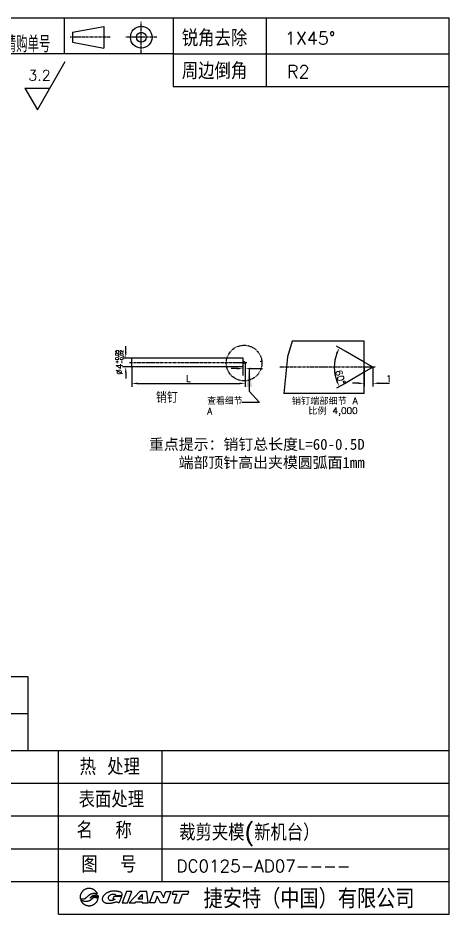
# Model space of a CAD drawing. Extents: x 6840 to 7429, y 1874 to 2284.
# Drawn here: x 7231 to 7428.5, y 1873.5 to 2283.6 of the extents above; entities that cross this region are included whole.
import ezdxf

# ---------------------------------------------------------------- set-up
doc = ezdxf.new("R2010")
doc.units = 0
doc.header["$MEASUREMENT"] = 0
doc.linetypes.add('CENTER', pattern=[2, 1.25, -0.25, 0.25, -0.25])
doc.linetypes.add('PHANTOM', pattern=[2.5, 1.25, -0.25, 0.25, -0.25, 0.25, -0.25])
doc.layers.get('0').update_dxf_attribs({"linetype": 'CONTINUOUS'})
doc.layers.get('DEFPOINTS').update_dxf_attribs({"linetype": 'CONTINUOUS'})
for name, color, linetype in [('02___PRT_ALL_AXES', 7, 'CONTINUOUS'), ('CEN', 1, 'CENTER'), ('CON', 2, 'CONTINUOUS'), ('DEFAULT_3', 7, 'PHANTOM'), ('DIM', 7, 'CONTINUOUS')]:
    doc.layers.add(name, color=color, linetype=linetype)
doc.styles.add('HZ', font='complex.shx', dxfattribs={"bigfont": 'HZFS.SHX'})
doc.styles.get("Standard").update_dxf_attribs({"font": 'txt.shx', "bigfont": 'hzfs.shx'})
doc.styles.add('USER1', font='simplex.shx', dxfattribs={"bigfont": 'hzfs.shx'})
doc.dimstyles.new('DIMSTYLE_1', dxfattribs={"dimtxt": 3, "dimasz": 2.7, "dimexe": 1.5, "dimexo": 0, "dimgap": 0.75, "dimtad": 1, "dimtxsty": 'STANDARD', "dimblk": '_FILLED', "dimblk1": '_FILLED', "dimblk2": '_FILLED', "dimcen": 0.09, "dimadec": 0, "dimazin": 0, "dimtp": 0.01, "dimtm": 0.01, "dimtfac": 1, "dimtofl": 0, "dimtmove": 0, "dimatfit": 3, "dimldrblk": '_FILLED', "dimfxl": 1, "dimtolj": 1, "dimarcsym": 0})
doc.dimstyles.new('DIMSTYLE_11', dxfattribs={"dimtxt": 3, "dimasz": 2.7, "dimexe": 1.5, "dimexo": 0, "dimtad": 1, "dimdec": 1, "dimlfac": 0.25, "dimtxsty": 'STANDARD', "dimblk": '_FILLED', "dimblk1": '_FILLED', "dimblk2": '_FILLED', "dimcen": 0.09, "dimadec": 0, "dimazin": 0, "dimtp": 0.5, "dimtm": 0.5, "dimtfac": 1, "dimtdec": 1, "dimtofl": 0, "dimtmove": 0, "dimatfit": 3, "dimldrblk": '_FILLED', "dimfxl": 1, "dimtolj": 1, "dimarcsym": 0})
doc.dimstyles.new('DIMSTYLE_12', dxfattribs={"dimtxt": 3, "dimasz": 2.7, "dimexe": 1.5, "dimexo": 0, "dimtad": 1, "dimdec": 1, "dimtxsty": 'STANDARD', "dimblk": '_FILLED', "dimblk1": '_FILLED', "dimblk2": '_FILLED', "dimcen": 0.09, "dimadec": 0, "dimazin": 0, "dimtp": 0.5, "dimtm": 0.5, "dimtfac": 1, "dimtdec": 1, "dimtofl": 0, "dimtmove": 0, "dimatfit": 3, "dimldrblk": '_FILLED', "dimfxl": 1, "dimtolj": 1, "dimarcsym": 0})
doc.dimstyles.get("Standard").update_dxf_attribs({"dimtxt": 8, "dimasz": 8, "dimexe": 1, "dimexo": 0, "dimgap": 2, "dimtad": 1, "dimdec": 3, "dimrnd": 0.01, "dimdsep": 46, "dimtxsty": 'STANDARD', "dimcen": 0.09, "dimazin": 2, "dimtfac": 1, "dimtdec": 3, "dimtmove": 0, "dimatfit": 3, "dimfxl": 1, "dimtolj": 1, "dimarcsym": 0})

# ---------------------------------------------------------------- blocks, each defined once
blk = doc.blocks.new('_FILLED')
at = {"color": 0, "linetype": 'ByBlock'}
blk.add_solid([(0, 0), (-1, 0.15), (-1, -0.15)], dxfattribs=at)
blk = doc.blocks.new('*D21')
at = {"color": 0, "linetype": 'Continuous', "lineweight": -2, "transparency": 16777216}
for p, q in [((7389.65, 2123.74), (7389.65, 2114.91)), ((7393.65, 2123.74), (7393.65, 2114.91)), ((7386.95, 2116.41), (7384.25, 2116.41)), ((7396.35, 2116.41), (7401.3, 2116.41))]:
    blk.add_line(p, q, dxfattribs=at)
at = {"layer": 'DEFPOINTS', "color": 0, "linetype": 'Continuous', "transparency": 16777216}
for p in [(7389.65, 2123.74), (7393.65, 2123.74), (7393.65, 2116.41)]:
    blk.add_point(p, dxfattribs=at)
at = {"color": 0, "linetype": 'Continuous', "lineweight": -2, "transparency": 16777216, "xscale": 2.7, "yscale": 2.7, "zscale": 2.7}
blk.add_blockref('_FILLED', (7389.65, 2116.41), dxfattribs=at)
at = {"color": 0, "linetype": 'Continuous', "lineweight": -2, "transparency": 16777216, "xscale": 2.7, "yscale": 2.7, "zscale": 2.7, "rotation": 180}
blk.add_blockref('_FILLED', (7393.65, 2116.41), dxfattribs=at)
at = {"color": 0, "linetype": 'Continuous', "transparency": 16777216, "insert": (7399.67, 2120.04), "char_height": 3, "attachment_point": 1}
blk.add_mtext('\\A1;1', dxfattribs=at)
blk = doc.blocks.new('*D20')
at = {"color": 0, "linetype": 'Continuous', "lineweight": -2, "transparency": 16777216}
for p, q in [((7380.89, 2131.1), (7377.03, 2133.33)), ((7380.89, 2116.37), (7377.03, 2114.14))]:
    blk.add_line(p, q, dxfattribs=at)
blk.add_arc((7393.65, 2123.74), 17.69, 158.7529, 201.2471, dxfattribs=at)
at = {"layer": 'DEFPOINTS', "color": 0, "linetype": 'Continuous', "transparency": 16777216}
for p in [(7380.89, 2131.1), (7376.22, 2126.81), (7389.65, 2126.04), (7389.65, 2121.43), (7380.89, 2116.37)]:
    blk.add_point(p, dxfattribs=at)
at = {"color": 0, "linetype": 'Continuous', "lineweight": -2, "transparency": 16777216, "xscale": 2.7, "yscale": 2.7, "zscale": 2.7}
for p, rotation in [((7378.32, 2132.58), 64.37643264435783), ((7378.32, 2114.89), 295.6235673556339)]:
    blk.add_blockref('_FILLED', p, dxfattribs=dict(at, rotation=rotation))
at = {"color": 0, "linetype": 'Continuous', "transparency": 16777216, "insert": (7380.19, 2119.64), "char_height": 3, "attachment_point": 2, "rotation": 286.9115}
blk.add_mtext('\\A1;60°', dxfattribs=at)
blk = doc.blocks.new('*D19')
at = {"color": 0, "linetype": 'Continuous', "lineweight": -2, "transparency": 16777216}
for p, q in [((7280.43, 2130.64), (7280.43, 2133.34)), ((7283.16, 2127.94), (7278.93, 2127.94)), ((7283.16, 2123.94), (7278.93, 2123.94)), ((7280.43, 2121.24), (7280.43, 2118.54))]:
    blk.add_line(p, q, dxfattribs=at)
at = {"layer": 'DEFPOINTS', "color": 0, "linetype": 'Continuous', "transparency": 16777216}
for p in [(7283.16, 2127.94), (7280.43, 2123.94), (7283.16, 2123.94)]:
    blk.add_point(p, dxfattribs=at)
at = {"color": 0, "linetype": 'Continuous', "lineweight": -2, "transparency": 16777216, "xscale": 2.7, "yscale": 2.7, "zscale": 2.7}
for p, rotation in [((7280.43, 2127.94), 270), ((7280.43, 2123.94), 90)]:
    blk.add_blockref('_FILLED', p, dxfattribs=dict(at, rotation=rotation))
at = {"color": 0, "linetype": 'Continuous', "transparency": 16777216, "insert": (7275.68, 2125.94), "char_height": 3, "attachment_point": 2, "rotation": 90}
blk.add_mtext('\\A1;%%c4{\\H1.5;\\S+0,05^ -0,02;}', dxfattribs=at)
blk = doc.blocks.new('*D18')
at = {"color": 0, "linetype": 'Continuous', "lineweight": -2, "transparency": 16777216}
for p, q in [((7335.16, 2125.94), (7335.16, 2114.85)), ((7283.16, 2123.94), (7283.16, 2114.85)), ((7285.86, 2116.35), (7332.46, 2116.35))]:
    blk.add_line(p, q, dxfattribs=at)
at = {"layer": 'DEFPOINTS', "color": 0, "linetype": 'Continuous', "transparency": 16777216}
for p in [(7335.16, 2125.94), (7283.16, 2123.94), (7335.16, 2116.35)]:
    blk.add_point(p, dxfattribs=at)
at = {"color": 0, "linetype": 'Continuous', "lineweight": -2, "transparency": 16777216, "xscale": 2.7, "yscale": 2.7, "zscale": 2.7, "rotation": 180}
blk.add_blockref('_FILLED', (7283.16, 2116.35), dxfattribs=at)
at = {"color": 0, "linetype": 'Continuous', "lineweight": -2, "transparency": 16777216, "xscale": 2.7, "yscale": 2.7, "zscale": 2.7}
blk.add_blockref('_FILLED', (7335.16, 2116.35), dxfattribs=at)
at = {"color": 0, "linetype": 'Continuous', "transparency": 16777216, "insert": (7309.16, 2120.1), "char_height": 3, "attachment_point": 2}
blk.add_mtext('\\A1;L', dxfattribs=at)
blk = doc.blocks.new('*D17')
at = {"color": 0, "linetype": 'Continuous', "lineweight": -2, "transparency": 16777216}
for p, q in [((7334.16, 2120), (7334.16, 2124.63)), ((7335.16, 2125.94), (7335.16, 2121.63)), ((7331.46, 2123.13), (7328.76, 2123.13)), ((7337.86, 2123.13), (7343.06, 2123.13))]:
    blk.add_line(p, q, dxfattribs=at)
at = {"layer": 'DEFPOINTS', "color": 0, "linetype": 'Continuous', "transparency": 16777216}
for p in [(7335.16, 2125.94), (7335.16, 2123.13), (7334.16, 2120)]:
    blk.add_point(p, dxfattribs=at)
at = {"color": 0, "linetype": 'Continuous', "lineweight": -2, "transparency": 16777216, "xscale": 2.7, "yscale": 2.7, "zscale": 2.7}
blk.add_blockref('_FILLED', (7334.16, 2123.13), dxfattribs=at)
at = {"color": 0, "linetype": 'Continuous', "lineweight": -2, "transparency": 16777216, "xscale": 2.7, "yscale": 2.7, "zscale": 2.7, "rotation": 180}
blk.add_blockref('_FILLED', (7335.16, 2123.13), dxfattribs=at)
at = {"color": 0, "linetype": 'Continuous', "transparency": 16777216, "insert": (7341.31, 2126.88), "char_height": 3, "attachment_point": 1}
blk.add_mtext('\\A1;1', dxfattribs=at)
blk = doc.blocks.new('GIANT')
for p, q in [((231.03, 29.75), (230.98, 29.65)), ((231.09, 29.84), (231.03, 29.75)), ((231.15, 29.94), (231.09, 29.84)), ((231.21, 30.03), (231.15, 29.94)), ((231.28, 30.12), (231.21, 30.03)), ((231.35, 30.2), (231.28, 30.12)), ((231.43, 30.28), (231.35, 30.2)), ((231.51, 30.36), (231.43, 30.28)), ((231.59, 30.43), (231.51, 30.36)), ((231.68, 30.5), (231.59, 30.43)), ((231.77, 30.56), (231.68, 30.5)), ((231.87, 30.62), (231.77, 30.56)), ((231.97, 30.68), (231.87, 30.62)), ((232.07, 30.73), (231.97, 30.68)), ((232.17, 30.77), (232.07, 30.73)), ((232.27, 30.81), (232.17, 30.77)), ((232.38, 30.85), (232.27, 30.81)), ((232.49, 30.88), (232.38, 30.85)), ((232.6, 30.91), (232.49, 30.88)), ((232.72, 30.93), (232.6, 30.91)), ((232.83, 30.94), (232.72, 30.93)), ((232.95, 30.95), (232.83, 30.94)), ((233.07, 30.96), (232.95, 30.95)), ((233.18, 30.95), (233.07, 30.96)), ((233.3, 30.95), (233.18, 30.95)), ((233.42, 30.93), (233.3, 30.95)), ((233.53, 30.91), (233.42, 30.93)), ((233.65, 30.89), (233.53, 30.91)), ((233.76, 30.86), (233.65, 30.89)), ((233.87, 30.82), (233.76, 30.86)), ((233.98, 30.78), (233.87, 30.82)), ((234.09, 30.74), (233.98, 30.78)), ((234.19, 30.68), (234.09, 30.74)), ((234.16, 29.73), (234.25, 29.74)), ((234.29, 30.63), (234.19, 30.68)), ((234.25, 29.74), (234.33, 29.75)), ((234.39, 30.57), (234.29, 30.63)), ((234.33, 29.75), (234.41, 29.75)), ((234.49, 30.5), (234.39, 30.57)), ((234.41, 29.75), (234.49, 29.75)), ((234.58, 30.43), (234.49, 30.5)), ((234.49, 29.75), (234.58, 29.75)), ((234.67, 30.35), (234.58, 30.43)), ((234.58, 29.75), (234.66, 29.74)), ((234.66, 29.74), (234.74, 29.73)), ((234.75, 30.27), (234.67, 30.35)), ((234.83, 30.18), (234.75, 30.27)), ((234.91, 30.1), (234.83, 30.18)), ((234.98, 30), (234.91, 30.1)), ((235.05, 29.91), (234.98, 30)), ((235.11, 29.81), (235.05, 29.91)), ((235.16, 29.7), (235.11, 29.81)), ((237.56, 29.78), (237.46, 29.71)), ((237.66, 29.84), (237.56, 29.78)), ((237.76, 29.89), (237.66, 29.84)), ((237.87, 29.95), (237.76, 29.89)), ((237.97, 30), (237.87, 29.95)), ((238.08, 30.04), (237.97, 30)), ((238.19, 30.08), (238.08, 30.04)), ((238.3, 30.12), (238.19, 30.08)), ((238.42, 30.15), (238.3, 30.12)), ((238.53, 30.18), (238.42, 30.15)), ((238.65, 30.2), (238.53, 30.18)), ((238.76, 30.22), (238.65, 30.2)), ((238.88, 30.24), (238.76, 30.22)), ((238.99, 30.25), (238.88, 30.24)), ((239.11, 30.26), (238.99, 30.25)), ((239.23, 30.27), (239.11, 30.26)), ((239.35, 30.27), (239.23, 30.27)), ((239.46, 30.27), (239.35, 30.27)), ((239.58, 30.27), (239.46, 30.27)), ((239.7, 30.26), (239.58, 30.27)), ((239.82, 30.25), (239.7, 30.26)), ((239.93, 30.25), (239.82, 30.25)), ((240.05, 30.23), (239.93, 30.25)), ((240.17, 30.22), (240.05, 30.23)), ((240.28, 30.21), (240.17, 30.22)), ((240.4, 30.19), (240.28, 30.21)), ((240.52, 30.17), (240.4, 30.19)), ((240.63, 30.15), (240.52, 30.17)), ((240.75, 30.13), (240.63, 30.15)), ((240.86, 30.1), (240.75, 30.13)), ((240.97, 30.06), (240.86, 30.1)), ((241.08, 30.02), (240.97, 30.06)), ((241.19, 29.97), (241.08, 30.02)), ((241.28, 29.9), (241.19, 29.97)), ((241.37, 29.82), (241.28, 29.9)), ((241.44, 29.73), (241.37, 29.82)), ((242.59, 30.21), (241.52, 27.29)), ((243.97, 30.21), (242.59, 30.21)), ((242.89, 27.29), (243.97, 30.21)), ((246.06, 30.21), (243.34, 27.29)), ((247.83, 30.21), (246.06, 30.21)), ((248.13, 27.29), (247.83, 30.21)), ((248.52, 27.29), (249.6, 30.21)), ((249.6, 30.21), (251.31, 30.21)), ((251.31, 30.21), (252.1, 28.61)), ((252.1, 28.61), (252.7, 30.21)), ((252.7, 30.21), (253.99, 30.21)), ((253.99, 30.21), (252.92, 27.29)), ((254.56, 30.21), (254.3, 29.5)), ((258.57, 30.21), (254.56, 30.21)), ((258.31, 29.5), (258.57, 30.21)), ((230.79, 28.9), (230.78, 28.78)), ((230.78, 28.78), (230.78, 28.67)), ((230.78, 28.67), (230.79, 28.56)), ((230.8, 29.01), (230.79, 28.9)), ((230.79, 28.56), (230.8, 28.45)), ((230.82, 29.12), (230.8, 29.01)), ((230.8, 28.45), (230.82, 28.34)), ((230.84, 29.23), (230.82, 29.12)), ((230.82, 28.34), (230.9, 28.32)), ((230.87, 29.33), (230.84, 29.23)), ((230.9, 29.44), (230.87, 29.33)), ((230.94, 29.55), (230.9, 29.44)), ((230.9, 28.32), (230.98, 28.31)), ((231.01, 27.94), (230.93, 27.97)), ((230.93, 27.97), (230.97, 27.88)), ((230.98, 29.65), (230.94, 29.55)), ((230.97, 27.88), (231.01, 27.79)), ((230.98, 28.31), (231.07, 28.3)), ((231.08, 27.91), (231.01, 27.94)), ((231.01, 27.79), (231.06, 27.7)), ((231.06, 27.7), (231.11, 27.61)), ((231.07, 28.3), (231.15, 28.29)), ((231.15, 27.88), (231.08, 27.91)), ((231.11, 27.61), (231.17, 27.53)), ((231.15, 28.29), (231.23, 28.28)), ((231.23, 27.85), (231.15, 27.88)), ((231.17, 27.53), (231.23, 27.45)), ((231.23, 28.28), (231.31, 28.28)), ((231.3, 27.81), (231.23, 27.85)), ((231.38, 27.79), (231.3, 27.81)), ((231.31, 28.28), (231.39, 28.28)), ((231.46, 27.76), (231.38, 27.79)), ((231.39, 28.28), (231.48, 28.28)), ((231.53, 27.73), (231.46, 27.76)), ((231.48, 28.28), (231.56, 28.28)), ((231.61, 27.71), (231.53, 27.73)), ((231.56, 28.28), (231.64, 28.29)), ((231.69, 27.69), (231.61, 27.71)), ((231.64, 28.29), (231.72, 28.31)), ((231.77, 27.67), (231.69, 27.69)), ((231.72, 28.31), (231.8, 28.32)), ((231.85, 27.66), (231.77, 27.67)), ((231.8, 28.32), (231.88, 28.35)), ((231.93, 27.65), (231.85, 27.66)), ((231.88, 28.35), (231.96, 28.37)), ((232.01, 27.64), (231.93, 27.65)), ((231.96, 28.37), (232.03, 28.41)), ((232.09, 27.63), (232.01, 27.64)), ((232.03, 28.41), (232.11, 28.44)), ((232.18, 27.63), (232.09, 27.63)), ((232.11, 28.44), (232.18, 28.49)), ((232.18, 28.49), (232.25, 28.53)), ((232.26, 27.62), (232.18, 27.63)), ((232.25, 28.53), (232.31, 28.58)), ((232.34, 27.62), (232.26, 27.62)), ((232.31, 28.58), (232.37, 28.63)), ((232.42, 27.63), (232.34, 27.62)), ((232.37, 28.63), (232.44, 28.69)), ((232.5, 27.64), (232.42, 27.63)), ((232.44, 28.69), (232.5, 28.74)), ((232.5, 28.74), (232.56, 28.8)), ((232.58, 27.64), (232.5, 27.64)), ((232.56, 28.8), (232.62, 28.86)), ((232.66, 27.66), (232.58, 27.64)), ((232.62, 28.86), (232.68, 28.91)), ((232.74, 27.67), (232.66, 27.66)), ((232.68, 28.91), (232.74, 28.97)), ((232.74, 28.97), (232.8, 29.03)), ((232.82, 27.69), (232.74, 27.67)), ((232.8, 29.03), (232.86, 29.08)), ((232.9, 27.72), (232.82, 27.69)), ((232.86, 29.08), (232.92, 29.13)), ((232.98, 27.74), (232.9, 27.72)), ((232.92, 29.13), (232.98, 29.19)), ((232.98, 29.19), (233.05, 29.24)), ((233.05, 27.77), (232.98, 27.74)), ((233.05, 29.24), (233.11, 29.29)), ((233.13, 27.8), (233.05, 27.77)), ((233.11, 29.29), (233.18, 29.33)), ((233.2, 27.84), (233.13, 27.8)), ((233.18, 29.33), (233.25, 29.38)), ((233.27, 27.88), (233.2, 27.84)), ((233.25, 29.38), (233.32, 29.42)), ((233.34, 27.92), (233.27, 27.88)), ((233.28, 28.48), (233.35, 28.58)), ((233.38, 28.54), (233.28, 28.48)), ((233.32, 29.42), (233.39, 29.46)), ((233.41, 27.97), (233.34, 27.92)), ((233.35, 28.58), (233.43, 28.68)), ((233.48, 28.6), (233.38, 28.54)), ((233.39, 29.46), (233.46, 29.5)), ((233.47, 28.01), (233.41, 27.97)), ((233.43, 28.68), (233.51, 28.77)), ((233.46, 29.5), (233.54, 29.54)), ((233.54, 28.06), (233.47, 28.01)), ((233.59, 28.66), (233.48, 28.6)), ((233.51, 28.77), (233.61, 28.86)), ((233.54, 29.54), (233.61, 29.57)), ((233.6, 28.12), (233.54, 28.06)), ((233.69, 28.72), (233.59, 28.66)), ((233.66, 28.17), (233.6, 28.12)), ((233.61, 29.57), (233.69, 29.6)), ((233.61, 28.86), (233.7, 28.93)), ((233.72, 28.22), (233.66, 28.17)), ((233.69, 29.6), (233.77, 29.63)), ((233.8, 28.77), (233.69, 28.72)), ((233.7, 28.93), (233.8, 29.01)), ((233.78, 28.28), (233.72, 28.22)), ((233.77, 29.63), (233.84, 29.66)), ((233.85, 28.33), (233.78, 28.28)), ((233.8, 29.01), (233.91, 29.07)), ((233.91, 28.82), (233.8, 28.77)), ((233.84, 29.66), (233.92, 29.68)), ((233.91, 28.38), (233.85, 28.33)), ((233.91, 29.07), (234.02, 29.13)), ((234.02, 28.86), (233.91, 28.82)), ((233.97, 28.43), (233.91, 28.38)), ((233.92, 29.68), (234, 29.7)), ((234.04, 28.48), (233.97, 28.43)), ((234, 29.7), (234.08, 29.72)), ((234.02, 29.13), (234.13, 29.18)), ((234.13, 28.9), (234.02, 28.86)), ((234.11, 28.52), (234.04, 28.48)), ((234.08, 29.72), (234.16, 29.73)), ((234.18, 28.56), (234.11, 28.52)), ((234.13, 29.18), (234.25, 29.22)), ((234.25, 28.92), (234.13, 28.9)), ((234.26, 28.58), (234.18, 28.56)), ((234.25, 29.22), (234.37, 29.25)), ((234.37, 28.94), (234.25, 28.92)), ((234.34, 28.61), (234.26, 28.58)), ((234.42, 28.62), (234.34, 28.61)), ((234.37, 29.25), (234.49, 29.28)), ((234.49, 28.95), (234.37, 28.94)), ((234.5, 28.62), (234.42, 28.62)), ((234.49, 29.28), (234.62, 29.3)), ((234.61, 28.94), (234.49, 28.95)), ((234.58, 28.62), (234.5, 28.62)), ((234.66, 28.62), (234.58, 28.62)), ((234.72, 28.93), (234.61, 28.94)), ((234.62, 29.3), (234.74, 29.31)), ((234.74, 28.61), (234.66, 28.62)), ((234.84, 28.91), (234.72, 28.93)), ((234.74, 29.73), (234.82, 29.72)), ((234.74, 29.31), (234.86, 29.31)), ((234.82, 28.59), (234.74, 28.61)), ((234.82, 29.72), (234.9, 29.7)), ((234.9, 28.57), (234.82, 28.59)), ((234.96, 28.88), (234.84, 28.91)), ((234.86, 29.31), (234.99, 29.3)), ((234.9, 29.7), (234.98, 29.68)), ((234.98, 28.55), (234.9, 28.57)), ((234.91, 27.41), (234.97, 27.49)), ((235.07, 28.84), (234.96, 28.88)), ((234.97, 27.49), (235.03, 27.57)), ((234.98, 29.68), (235.06, 29.65)), ((235.06, 28.53), (234.98, 28.55)), ((234.99, 29.3), (235.11, 29.28)), ((235.03, 27.57), (235.08, 27.66)), ((235.06, 29.65), (235.13, 29.63)), ((235.13, 28.5), (235.06, 28.53)), ((235.18, 28.8), (235.07, 28.84)), ((235.08, 27.66), (235.13, 27.74)), ((235.11, 29.28), (235.23, 29.24)), ((235.13, 29.63), (235.21, 29.6)), ((235.21, 28.47), (235.13, 28.5)), ((235.13, 27.74), (235.18, 27.83)), ((235.21, 29.6), (235.16, 29.7)), ((235.29, 28.74), (235.18, 28.8)), ((235.18, 27.83), (235.22, 27.93)), ((235.28, 28.44), (235.21, 28.47)), ((235.22, 27.93), (235.26, 28.02)), ((235.23, 29.24), (235.34, 29.19)), ((235.26, 28.02), (235.29, 28.12)), ((235.36, 28.41), (235.28, 28.44)), ((235.39, 28.67), (235.29, 28.74)), ((235.29, 28.12), (235.32, 28.21)), ((235.32, 28.21), (235.34, 28.31)), ((235.34, 29.19), (235.36, 29.09)), ((235.34, 28.31), (235.36, 28.41)), ((235.36, 29.09), (235.37, 28.98)), ((235.37, 28.98), (235.38, 28.88)), ((235.38, 28.88), (235.39, 28.78)), ((235.39, 28.78), (235.39, 28.67)), ((236.46, 28.45), (236.44, 28.33)), ((236.44, 28.33), (236.44, 28.22)), ((236.44, 28.22), (236.44, 28.1)), ((236.44, 28.1), (236.46, 27.98)), ((236.5, 28.56), (236.46, 28.45)), ((236.46, 27.98), (236.5, 27.87)), ((236.54, 28.67), (236.5, 28.56)), ((236.5, 27.87), (236.56, 27.77)), ((236.59, 28.78), (236.54, 28.67)), ((236.56, 27.77), (236.62, 27.67)), ((236.64, 28.88), (236.59, 28.78)), ((236.62, 27.67), (236.7, 27.58)), ((236.7, 28.98), (236.64, 28.88)), ((236.77, 29.08), (236.7, 28.98)), ((236.7, 27.58), (236.79, 27.51)), ((236.85, 29.17), (236.77, 29.08)), ((236.79, 27.51), (236.89, 27.44)), ((236.92, 29.26), (236.85, 29.17)), ((237, 29.34), (236.92, 29.26)), ((237.09, 29.42), (237, 29.34)), ((237.18, 29.5), (237.09, 29.42)), ((237.27, 29.58), (237.18, 29.5)), ((237.36, 29.65), (237.27, 29.58)), ((237.46, 29.71), (237.36, 29.65)), ((237.99, 28.53), (238, 28.65)), ((238, 28.41), (237.99, 28.53)), ((238, 28.65), (238.04, 28.77)), ((238.03, 28.29), (238, 28.41)), ((238.08, 28.17), (238.03, 28.29)), ((238.04, 28.77), (238.09, 28.89)), ((238.16, 28.07), (238.08, 28.17)), ((238.09, 28.89), (238.15, 28.99)), ((238.15, 28.99), (238.23, 29.09)), ((238.25, 27.99), (238.16, 28.07)), ((238.23, 29.09), (238.32, 29.17)), ((238.35, 27.92), (238.25, 27.99)), ((238.32, 29.17), (238.42, 29.25)), ((238.47, 27.88), (238.35, 27.92)), ((238.42, 29.25), (238.52, 29.32)), ((238.59, 27.85), (238.47, 27.88)), ((238.52, 29.32), (238.64, 29.37)), ((238.71, 27.83), (238.59, 27.85)), ((238.64, 29.37), (238.75, 29.42)), ((238.84, 27.84), (238.71, 27.83)), ((238.75, 29.42), (238.87, 29.46)), ((238.96, 27.86), (238.84, 27.84)), ((238.87, 29.46), (238.99, 29.48)), ((239.08, 27.89), (238.96, 27.86)), ((238.99, 29.48), (239.11, 29.5)), ((239.2, 27.93), (239.08, 27.89)), ((239.11, 29.5), (239.24, 29.51)), ((239.4, 28.87), (239.12, 28.24)), ((239.12, 28.24), (239.73, 28.24)), ((239.31, 27.97), (239.2, 27.93)), ((239.24, 29.51), (239.36, 29.51)), ((239.42, 28.03), (239.31, 27.97)), ((239.36, 29.51), (239.49, 29.49)), ((241.41, 28.87), (239.4, 28.87)), ((239.53, 28.1), (239.42, 28.03)), ((239.49, 29.49), (239.61, 29.46)), ((239.63, 28.17), (239.53, 28.1)), ((239.61, 29.46), (239.72, 29.42)), ((239.73, 28.24), (239.63, 28.17)), ((239.63, 27.44), (239.74, 27.47)), ((239.72, 29.42), (239.83, 29.36)), ((239.74, 27.47), (239.85, 27.49)), ((239.83, 29.36), (239.92, 29.27)), ((239.85, 27.49), (239.97, 27.51)), ((239.92, 29.27), (239.97, 29.16)), ((239.97, 29.16), (241.47, 29.16)), ((239.97, 27.51), (240.09, 27.51)), ((240.09, 27.51), (240.2, 27.5)), ((240.2, 27.5), (240.32, 27.47)), ((240.32, 27.47), (240.43, 27.44)), ((240.75, 27.29), (241.41, 28.87)), ((241.49, 29.62), (241.44, 29.73)), ((241.47, 29.16), (241.5, 29.27)), ((241.51, 29.51), (241.49, 29.62)), ((241.5, 29.27), (241.51, 29.39)), ((241.51, 29.39), (241.51, 29.51)), ((244.83, 27.29), (245.04, 27.54)), ((245.04, 27.54), (246.64, 27.54)), ((245.61, 28.21), (246.64, 29.42)), ((246.64, 28.21), (245.61, 28.21)), ((246.64, 29.42), (246.64, 28.21)), ((246.64, 27.54), (246.64, 27.29)), ((250.49, 29.01), (249.85, 27.29)), ((251.35, 27.29), (250.49, 29.01)), ((254.3, 29.5), (255.52, 29.5)), ((255.52, 29.5), (254.71, 27.29)), ((256.09, 27.29), (256.91, 29.5)), ((256.91, 29.5), (258.31, 29.5)), ((231.23, 27.45), (231.29, 27.37)), ((231.29, 27.37), (231.36, 27.29)), ((231.36, 27.29), (231.43, 27.22)), ((231.43, 27.22), (231.5, 27.15)), ((231.5, 27.15), (231.57, 27.09)), ((231.57, 27.09), (231.65, 27.02)), ((231.65, 27.02), (231.73, 26.96)), ((231.73, 26.96), (231.82, 26.91)), ((231.82, 26.91), (231.9, 26.86)), ((231.9, 26.86), (231.99, 26.81)), ((231.99, 26.81), (232.08, 26.76)), ((232.08, 26.76), (232.18, 26.72)), ((232.18, 26.72), (232.27, 26.69)), ((232.27, 26.69), (232.37, 26.65)), ((232.37, 26.65), (232.46, 26.63)), ((232.46, 26.63), (232.56, 26.6)), ((232.56, 26.6), (232.66, 26.58)), ((232.66, 26.58), (232.76, 26.57)), ((232.76, 26.57), (232.86, 26.55)), ((232.86, 26.55), (232.96, 26.55)), ((232.96, 26.55), (233.06, 26.54)), ((233.06, 26.54), (233.16, 26.54)), ((233.16, 26.54), (233.26, 26.55)), ((233.26, 26.55), (233.36, 26.56)), ((233.36, 26.56), (233.46, 26.57)), ((233.46, 26.57), (233.56, 26.59)), ((233.56, 26.59), (233.66, 26.61)), ((233.66, 26.61), (233.76, 26.64)), ((233.76, 26.64), (233.85, 26.67)), ((233.85, 26.67), (233.95, 26.7)), ((233.95, 26.7), (234.04, 26.74)), ((234.04, 26.74), (234.13, 26.78)), ((234.13, 26.78), (234.22, 26.83)), ((234.22, 26.83), (234.31, 26.88)), ((234.31, 26.88), (234.39, 26.93)), ((234.39, 26.93), (234.48, 26.99)), ((234.48, 26.99), (234.56, 27.05)), ((234.56, 27.05), (234.63, 27.12)), ((234.63, 27.12), (234.71, 27.19)), ((234.71, 27.19), (234.78, 27.26)), ((234.78, 27.26), (234.85, 27.33)), ((234.85, 27.33), (234.91, 27.41)), ((236.89, 27.44), (236.99, 27.38)), ((236.99, 27.38), (237.09, 27.33)), ((237.09, 27.33), (237.2, 27.29)), ((237.2, 27.29), (237.32, 27.25)), ((237.32, 27.25), (237.43, 27.22)), ((237.43, 27.22), (237.54, 27.2)), ((237.54, 27.2), (237.66, 27.18)), ((237.66, 27.18), (237.78, 27.17)), ((237.78, 27.17), (237.89, 27.16)), ((237.89, 27.16), (238.01, 27.16)), ((238.01, 27.16), (238.13, 27.16)), ((238.13, 27.16), (238.25, 27.16)), ((238.25, 27.16), (238.36, 27.17)), ((238.36, 27.17), (238.48, 27.18)), ((238.48, 27.18), (238.6, 27.2)), ((238.6, 27.2), (238.71, 27.21)), ((238.71, 27.21), (238.83, 27.23)), ((238.83, 27.23), (238.94, 27.26)), ((238.94, 27.26), (239.06, 27.28)), ((239.06, 27.28), (239.17, 27.31)), ((239.17, 27.31), (239.29, 27.34)), ((239.29, 27.34), (239.4, 27.37)), ((239.4, 27.37), (239.51, 27.4)), ((239.51, 27.4), (239.63, 27.44)), ((240.43, 27.44), (240.54, 27.39)), ((240.54, 27.39), (240.64, 27.34)), ((240.64, 27.34), (240.75, 27.29)), ((241.52, 27.29), (242.89, 27.29)), ((243.34, 27.29), (244.83, 27.29)), ((246.64, 27.29), (248.13, 27.29)), ((249.85, 27.29), (248.52, 27.29)), ((252.92, 27.29), (251.35, 27.29)), ((254.71, 27.29), (256.09, 27.29))]:
    blk.add_line(p, q)

msp = doc.modelspace()

# ---------------------------------------------------------------- linework, layer by layer
at = {"color": 7, "linetype": 'Continuous'}
for p, q in [((7356.7077, 2135.7355), (7354.5781, 2128.5676)), ((7389.6452, 2135.7355), (7356.7077, 2135.7355)), ((7389.6452, 2111.7355), (7389.6452, 2135.7355)), ((7354.5781, 2128.5676), (7352.8506, 2111.7355)), ((7393.6452, 2123.7355), (7389.6452, 2126.0449)), ((7393.6452, 2123.7355), (7389.6452, 2121.4261)), ((7389.6452, 2111.7355), (7352.8506, 2111.7355))]:
    msp.add_line(p, q, dxfattribs=at)
at = {"color": 2, "linetype": 'Continuous'}
for p, q in [((7389.6452, 2126.0449), (7380.8921, 2131.0985)), ((7389.6452, 2121.4261), (7380.8921, 2116.3725))]:
    msp.add_line(p, q, dxfattribs=at)
msp.add_line((7235.6515, 1982.1931), (7235.6515, 1948.4184))
at = {"layer": '02___PRT_ALL_AXES', "color": 2, "linetype": 'CENTER'}
for p, q in [((7282.1566, 2125.9426), (7336.1566, 2125.9426)), ((7394.6452, 2123.7355), (7350.9663, 2123.7355))]:
    msp.add_line(p, q, dxfattribs=at)
at = {"layer": '02___PRT_ALL_AXES', "color": 7, "linetype": 'Continuous'}
for p, q in [((7334.1566, 2127.9397), (7283.1566, 2127.9397)), ((7283.1566, 2123.9418), (7283.1566, 2127.9397)), ((7334.1566, 2123.9418), (7334.1566, 2127.9397)), ((7335.1566, 2125.9426), (7334.1566, 2126.5199)), ((7335.1566, 2125.9426), (7334.1566, 2125.3652)), ((7334.1566, 2123.9418), (7283.1566, 2123.9418))]:
    msp.add_line(p, q, dxfattribs=at)
at = {"layer": 'CEN'}
for p, q in [((7287.5715, 2267.6498), (7287.5715, 2281.8755)), ((7273.3578, 2274.7627), (7254.9322, 2274.7627)), ((7294.6886, 2274.7627), (7280.4543, 2274.7627))]:
    msp.add_line(p, q, dxfattribs=at)
at = {"layer": 'CON', "color": 2}
for p, q in [((7428.549, 1888.4566), (7428.549, 2283.6004)), ((7063.8566, 1888.4566), (7428.549, 1888.4566))]:
    msp.add_line(p, q, dxfattribs=at)
msp.add_lwpolyline([(6840.3072, 2283.6004), (7428.549, 2283.6004)], dxfattribs=at)
at = {"layer": 'DEFAULT_3', "color": 2, "linetype": 'PHANTOM'}
msp.add_circle((7334.6566, 2125.6539), 8.1623, dxfattribs=at)
at = {"layer": 'DIM'}
for p, q in [((7252.2071, 2283.6004), (7252.2071, 2267.2309)), ((7302.203, 2283.6004), (7302.203, 2267.2309)), ((7344.9083, 2267.2309), (7344.9083, 2283.6004)), ((7255.9745, 2277.013), (7270.3652, 2279.7325)), ((7255.9745, 2277.013), (7255.9745, 2272.5124)), ((7270.3652, 2279.7325), (7270.3652, 2269.7929)), ((7255.9745, 2272.5124), (7270.3652, 2269.7929)), ((7302.203, 2268.1178), (7302.203, 2252.1904)), ((7344.9083, 2252.1904), (7344.9083, 2268.1178)), ((7252.2071, 2267.2309), (7161.029, 2267.2309)), ((7239.9773, 2241.6007), (7252.7209, 2263.6734)), ((7302.203, 2267.2309), (7252.2071, 2267.2309)), ((7302.203, 2267.2309), (7428.549, 2267.2309)), ((7234.2497, 2251.5212), (7245.7049, 2251.5212)), ((7234.2497, 2251.5212), (7239.9773, 2241.6007)), ((7302.203, 2253.0773), (7302.203, 2252.1904)), ((7302.203, 2252.1904), (7428.549, 2252.1904)), ((7302.203, 2252.1904), (7428.549, 2252.1904)), ((7344.9083, 2252.1904), (7344.9083, 2253.0773)), ((6840.3072, 1982.1931), (7235.6515, 1982.1931)), ((7235.6515, 1965.1499), (6840.3072, 1965.1499)), ((7002.6682, 1948.4184), (7428.549, 1948.4184)), ((7297.1345, 1888.4566), (7297.1345, 1948.4184)), ((6840.3072, 1933.4279), (7428.549, 1933.4279)), ((6840.3072, 1918.4375), (7428.549, 1918.4375)), ((6840.3072, 1903.447), (7428.549, 1903.447)), ((7428.549, 1873.5183), (7428.549, 1888.4566)), ((7249.7001, 1873.5183), (7428.549, 1873.5183))]:
    msp.add_line(p, q, dxfattribs=at)
msp.add_lwpolyline([(7249.7001, 1873.5183), (7249.7001, 1948.4184)], dxfattribs=at)
for radius in [4.9698, 2.2503]:
    msp.add_circle((7287.5715, 2274.7627), radius, dxfattribs=at)

# ---------------------------------------------------------------- block references
at = {"xscale": 1.792599121347598, "yscale": 1.792599121347598, "zscale": 1.79259912134558}
msp.add_blockref('GIANT', (6845.8451, 1829.758), dxfattribs=at)

# ---------------------------------------------------------------- texts
at = {"color": 2, "linetype": 'Continuous', "char_height": 5}
for s, insert, width, attachment_point in [('销钉', (7294.288, 2112.4144), 18.636321, 1), ('{\\f宋体|b0|i0|c134|p2;重点提示：销钉总长度L=60-0.5D\\P          端部顶针高出夹模圆弧面1mm}', (7389.9052, 2090.9864), 173.661869, 3)]:
    msp.add_mtext(s, dxfattribs=dict(at, insert=insert, width=width, attachment_point=attachment_point))
at = {"color": 2, "linetype": 'Continuous', "char_height": 3, "line_spacing_factor": 0.9}
for s, insert, width, attachment_point in [('查看细节A', (7317.7525, 2109.6996), 16.676845, 1), ('{\\f宋体|b0|i0|c134|p2;销钉端部细节} A\\P{\\f宋体|b0|i0|c134|p2;比例} 4,000', (7386.704, 2109.8693), 30.6, 3)]:
    msp.add_mtext(s, dxfattribs=dict(at, insert=insert, width=width, attachment_point=attachment_point))
at = {"layer": 'DIM', "style": 'HZ', "width": 0.7}
msp.add_text('打刻图号、车种名、规格、请购单号', height=7.495221, dxfattribs=at).set_placement((7162.0206, 2267.8615))
at = {"layer": 'DIM'}
for s, height, style, p in [('锐角去除', 7.49522, 'HZ', (7306.1184, 2270.5904)), ('周边倒角', 7.49522, 'HZ', (7306.1184, 2255.5499)), ('热 处理', 7.49522, 'HZ', (7259.3329, 1937.1691)), ('表面处理', 7.49522, 'HZ', (7258.8735, 1922.2357)), ('名  称', 7.49522, 'HZ', (7257.9126, 1908.0967)), ('裁剪夹模(新机台）', 7.46601, 'HZ', (7304.9432, 1907.1251)), ('图  号', 7.49522, 'HZ', (7260.0955, 1892.4824)), ('DC0125-AD07----', 5.621416, 'USER1', (7303.655, 1892.7564)), ('捷安特（中国）有限公司', 8.783463, 'HZ', (7316.1011, 1876.1337))]:
    msp.add_text(s, height=height, dxfattribs=dict(at, style=style)).set_placement(p)
for s, p in [('1X45%%d', (7353.3354, 2271.405)), ('R2', (7354.3307, 2256.0507))]:
    msp.add_text(s, height=5.86797, dxfattribs=at).set_placement(p)
at = {"layer": 'DIM', "insert": (7235.777, 2259.7604), "char_height": 4.79978, "width": 11.913617, "attachment_point": 1}
msp.add_mtext('3.2', dxfattribs=at)

# ---------------------------------------------------------------- dimensions: what is measured, and where the dimension line sits
at = {"color": 2, "linetype": 'Continuous'}
dim = msp.add_linear_dim(base=(7280.4279, 2123.9418), p1=(7283.1566, 2127.9397), p2=(7283.1566, 2123.9418), angle=270, text='%%c<>', dimstyle='DIMSTYLE_1', override={"dimtol": 1, "dimtp": 0.05, "dimtm": 0.02, "dimtfac": 0.5}, dxfattribs=at)
dim.commit()
dim.dimension.update_dxf_attribs({"geometry": '*D19', "text_midpoint": (7280.4279, 2125.9408), "dimtype": 160})
dim = msp.add_angular_dim_2l(base=(7376.2228, 2126.8075), line1=((7380.8921, 2131.0985), (7389.6452, 2126.0449)), line2=((7389.6452, 2121.4261), (7380.8921, 2116.3725)), dimstyle='DIMSTYLE_11', dxfattribs=at)
dim.commit()
dim.dimension.update_dxf_attribs({"geometry": '*D20', "text_midpoint": (7376.719, 2118.5892), "dimtype": 162})
for base, p1, p2, text, dimstyle, picture, middle in [((7335.1566, 2116.3487), (7283.1566, 2123.9418), (7335.1566, 2125.9426), 'L', 'DIMSTYLE_1', '*D18', (7309.1566, 2116.3487)), ((7393.6452, 2116.412), (7389.6452, 2123.7355), (7393.6452, 2123.7355), '1', 'DIMSTYLE_12', '*D21', (7400.1702, 2116.412))]:
    dim = msp.add_linear_dim(base=base, p1=p1, p2=p2, text=text, dimstyle=dimstyle, dxfattribs=at)
    dim.commit()
    dim.dimension.update_dxf_attribs({"geometry": picture, "text_midpoint": middle, "dimtype": 160})
dim = msp.add_linear_dim(base=(7335.1566, 2123.1319), p1=(7334.1566, 2120.0018), p2=(7335.1566, 2125.9426), dimstyle='DIMSTYLE_1', dxfattribs=at)
dim.commit()
dim.dimension.update_dxf_attribs({"geometry": '*D17', "text_midpoint": (7341.8066, 2123.1319), "dimtype": 160})

# ---------------------------------------------------------------- leaders
at = {"color": 2, "linetype": 'Continuous', "annotation_type": 0, "has_hookline": 1, "hookline_direction": 1, "text_width": 16.0358}
msp.add_leader([(7336.958, 2122.7892), (7337.0261, 2112.7354), (7341.7413, 2107.6381), (7333.7413, 2107.6381)], dimstyle='STANDARD', override={"dimtad": 0}, dxfattribs=at)

doc.saveas('drawing.dxf')
